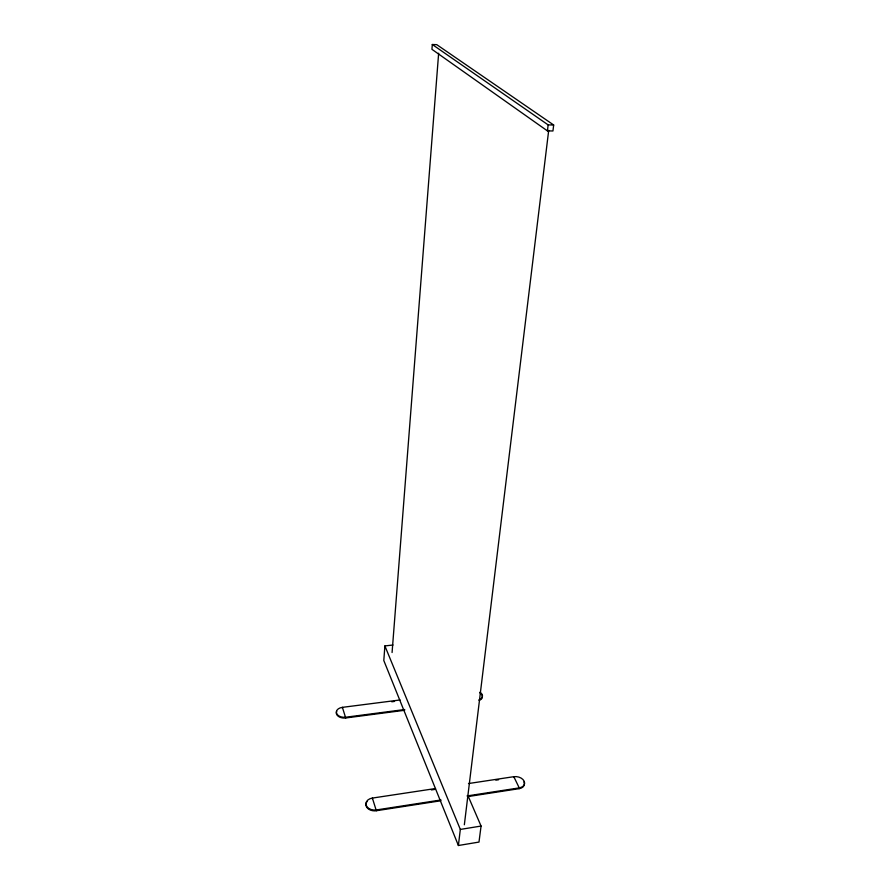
<?xml version="1.0" encoding="UTF-8"?>
<svg xmlns="http://www.w3.org/2000/svg" width="890" height="890" viewBox="0 0 890 890"><rect width="100%" height="100%" fill="white"/><g stroke="black" fill="none" stroke-linecap="round" stroke-linejoin="round"><path stroke-width="1.33" d="M342.35 708.095L342.394 707.35L400.066 699.974M336.676 711.377A7.71 5.028 1.6 0 0 338.334 716.339A7.71 5.028 1.6 0 0 345.709 717.974L342.394 707.35A7.71 5.028 1.6 0 0 336.531 713.257A7.71 5.028 1.6 0 0 345.743 717.218L404.716 709.53M372.32 798.864L372.376 798.074L435.533 788.529M392.98 645.005L384.892 645.929L383.801 660.525L458.395 845.5L478.987 842.073L481.067 826.053L467.873 795.482M432.306 44.5L431.939 49.317L547.417 130.886L552.946 130.975L553.68 125.001L436.756 44.656L432.306 44.5L548.151 124.9L553.68 125.001M367.125 801.467A8.433 6.052 2.8 0 0 367.514 808.22A8.433 6.052 2.8 0 0 376.337 810.734L372.376 798.074A8.433 6.052 2.8 0 0 366.179 805.261A8.433 6.052 2.8 0 0 376.392 809.944L440.951 799.977M392.078 652.526L438.648 53.2M458.395 845.5L460.319 829.424L384.892 645.929M547.417 130.886L548.151 124.9M464.346 824.774L548.696 130.363M513.697 777.46L513.808 776.692A8.166 5.618 10.6 0 1 524.121 781.131A8.166 5.618 10.6 0 1 519.237 787.895L519.126 788.673L468.329 796.517M460.319 829.424L481.067 826.053M467.05 795.949L519.237 787.895L513.808 776.692L468.496 783.545M376.337 810.734L440.861 800.755M431.339 789.931L435.455 789.308M495.852 780.163L498.6 779.751M345.709 717.974L404.65 710.276M391.767 701.776L394.515 701.42M523.999 781.876A8.155 5.618 10.6 0 1 519.126 788.673M480.044 692.231A7.443 4.717 7.5 0 1 479.143 699.662M482.035 695.179A7.443 4.717 7.5 0 1 479.054 700.397M479.955 692.965A7.443 4.717 7.5 0 1 481.201 694"/></g></svg>
